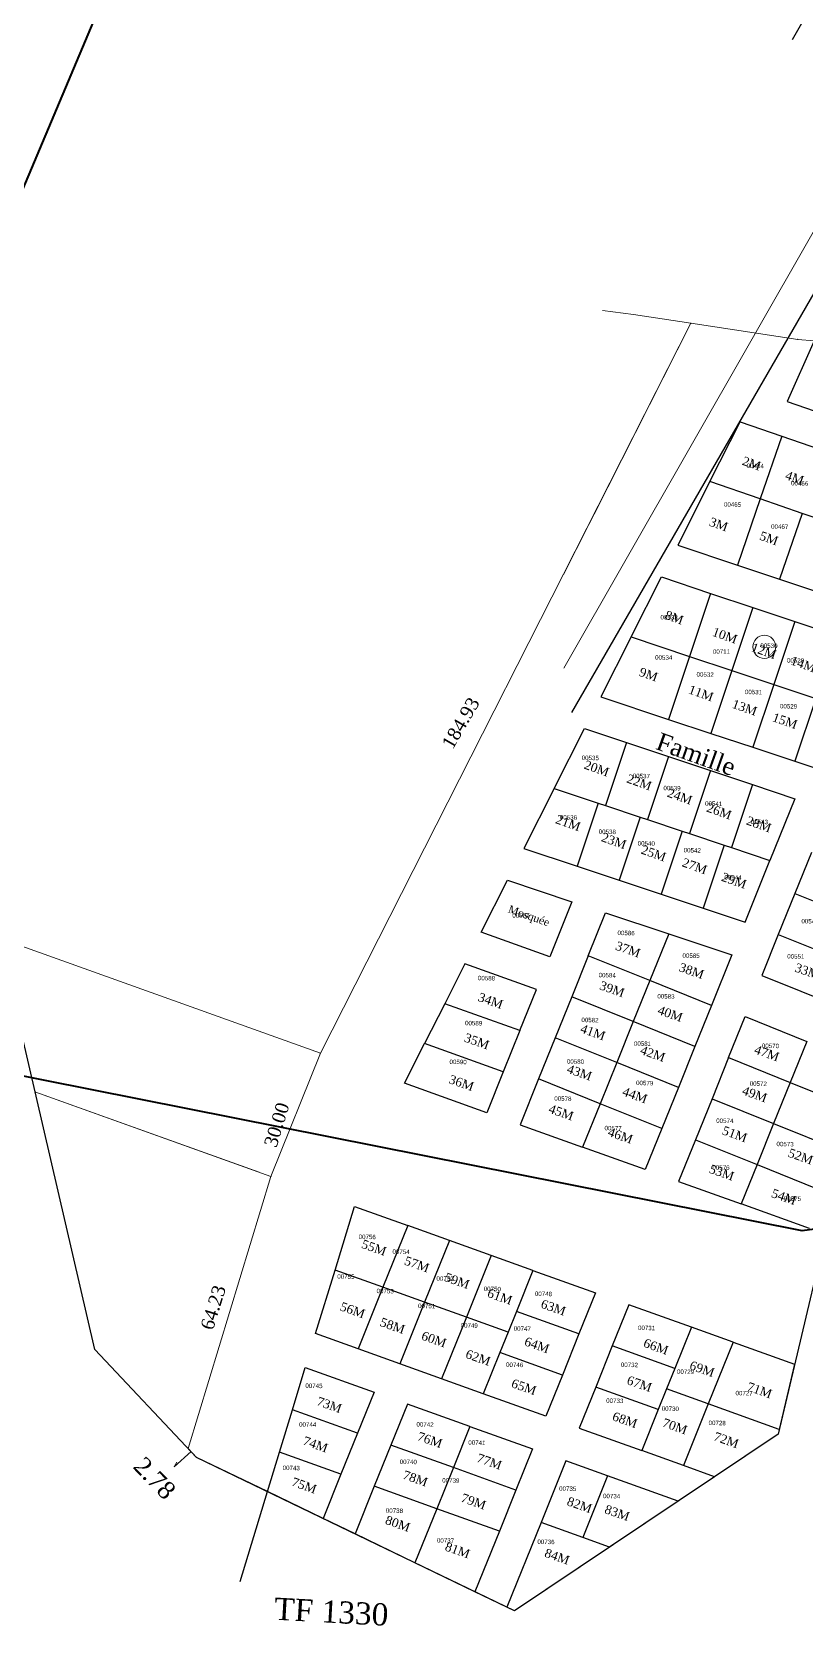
# Model space of a CAD drawing. Header units: metres. Extents: x 0 to 1324930, y 0 to 1631912.
# Drawn here: x 252985.1 to 253159.7, y 1630864.1 to 1631224.3 of the extents above; entities that cross this region are included whole.
import ezdxf
from ezdxf.enums import TextEntityAlignment as Align

# ---------------------------------------------------------------- set-up
doc = ezdxf.new("R2010")
doc.units = ezdxf.units.M
doc.header["$MEASUREMENT"] = 0
for name, color, linetype in [('A_revoir_niveau_0', 7, 'Continuous'), ('limites_parcelles', 7, 'Continuous'), ('limites_sections', 7, 'Continuous'), ('numero_lot', 7, 'Continuous'), ('numero_parcelle', 7, 'Continuous'), ('toponymie', 7, 'Continuous')]:
    doc.layers.add(name, color=color, linetype=linetype)
doc.layers.add('Réquisition', color=240, linetype='Continuous', lineweight=0)
doc.styles.get("Standard").update_dxf_attribs({"font": 'txt.shx'})
doc.styles.add('Style-Arial', font='arial.ttf')

msp = doc.modelspace()

# ---------------------------------------------------------------- linework, layer by layer
at = {"layer": 'A_revoir_niveau_0', "lineweight": 13}
for p, q in [((253161.82082, 1631179.56609), (253105.22227, 1631080.55091)), ((253120.91957, 1631160.40157), (253113.8899, 1631161.31143)), ((253133.90714, 1631158.43971), (253120.91957, 1631160.40157)), ((253133.90714, 1631158.43971), (253050.20782, 1630993.53536)), ((253133.90714, 1631158.43971), (253105.11973, 1631101.72277)), ((253133.90714, 1631158.43971), (253112.00711, 1631115.29228)), ((253158.0291, 1631154.79594), (253133.90714, 1631158.43971)), ((253156.04584, 1631155.1143), (253158.02357, 1631154.81661)), ((253156.05138, 1631155.09363), (253158.0291, 1631154.79594)), ((253158.0256, 1631154.79647), (253161.7246, 1631154.51133)), ((253158.0291, 1631154.79594), (253158.0291, 1631154.79594)), ((252971.24998, 1631047.33228), (252999.26988, 1630926.55442)), ((253050.20782, 1630993.53536), (252977.69121, 1631019.53154)), ((253039.05386, 1630965.67747), (253050.20782, 1630993.53536)), ((253039.05386, 1630965.67747), (252985.75082, 1630984.80469)), ((253036.39225, 1630966.63256), (252985.75657, 1630984.80262)), ((253020.32749, 1630904.23623), (253039.05386, 1630965.67747)), ((252999.26988, 1630926.55442), (253022.23726, 1630902.21214)), ((253021.01642, 1630903.50606), (253017.22744, 1630900.04943)), ((253020.32749, 1630904.23623), (253022.23726, 1630902.21214)), ((253017.22744, 1630900.04943), (253017.7565, 1630901.11908))]:
    msp.add_line(p, q, dxfattribs=at)
for p in [(253133.90714, 1631158.43971), (253133.90714, 1631158.43971), (253133.90714, 1631158.43971), (253133.90714, 1631158.43971), (253133.90714, 1631158.43971), (253133.90714, 1631158.43971), (253133.90714, 1631158.43971), (253133.90714, 1631158.43971), (253133.90714, 1631158.43971), (253133.90714, 1631158.43971), (253158.0291, 1631154.79594), (253158.0291, 1631154.79594), (253158.0291, 1631154.79594), (253158.0291, 1631154.79594), (253158.0291, 1631154.79594), (253050.20782, 1630993.53536), (253050.20782, 1630993.53536), (253039.05386, 1630965.67747), (253039.05386, 1630965.67747), (253020.32749, 1630904.23623), (253020.32749, 1630904.23623), (253020.32749, 1630904.23623), (253020.32749, 1630904.23623), (253020.32749, 1630904.23623), (253022.23726, 1630902.21214), (253022.23726, 1630902.21214), (253022.23726, 1630902.21214), (253022.23726, 1630902.21214), (253022.23726, 1630902.21214), (253022.23726, 1630902.21214), (253022.23726, 1630902.21214)]:
    msp.add_point(p, dxfattribs=at)
at = {"layer": 'limites_parcelles'}
for p, q in [((253156.84762, 1631222.57473), (253183.97308, 1631270.59238)), ((253168.29725, 1631176.82417), (253106.89879, 1631070.53971)), ((253161.72478, 1631154.51127), (253155.64234, 1631140.73631)), ((253155.64234, 1631140.73631), (253165.83311, 1631137.25793)), ((253138.17666, 1631122.66245), (253145.03105, 1631136.16695)), ((253145.03105, 1631136.16695), (253154.40566, 1631132.94203)), ((253154.40566, 1631132.94203), (253149.52629, 1631118.75809)), ((253154.40566, 1631132.94203), (253162.93345, 1631130.00842)), ((253138.17666, 1631122.66245), (253130.90503, 1631108.33588)), ((253149.52629, 1631118.75809), (253138.17666, 1631122.66245)), ((253149.52629, 1631118.75809), (253144.39166, 1631103.83186)), ((253158.98241, 1631115.50511), (253149.52629, 1631118.75809)), ((253158.98241, 1631115.50511), (253153.87715, 1631100.66408)), ((253164.65608, 1631113.55333), (253158.98241, 1631115.50511)), ((253130.90503, 1631108.33588), (253144.39166, 1631103.83186)), ((253144.39166, 1631103.83186), (253153.87715, 1631100.66408)), ((253120.38018, 1631087.59982), (253127.24421, 1631101.12334)), ((253127.24421, 1631101.12334), (253138.35026, 1631097.42205)), ((253153.87715, 1631100.66408), (253166.07894, 1631096.58915)), ((253138.35026, 1631097.42205), (253133.60768, 1631083.19152)), ((253138.35026, 1631097.42205), (253147.83728, 1631094.26033)), ((253147.83728, 1631094.26033), (253143.0947, 1631080.0298)), ((253147.83728, 1631094.26033), (253157.3243, 1631091.09861)), ((253157.3243, 1631091.09861), (253152.58172, 1631076.86808)), ((253157.3243, 1631091.09861), (253166.81132, 1631087.93688)), ((253120.38018, 1631087.59982), (253113.51614, 1631074.07631)), ((253120.38018, 1631087.59982), (253133.60768, 1631083.19152)), ((253133.60768, 1631083.19152), (253128.8651, 1631068.96099)), ((253133.60768, 1631083.19152), (253143.0947, 1631080.0298)), ((253143.0947, 1631080.0298), (253138.35212, 1631065.79927)), ((253143.0947, 1631080.0298), (253152.58172, 1631076.86808)), ((253152.58172, 1631076.86808), (253147.83913, 1631062.63755)), ((253152.58172, 1631076.86808), (253162.06874, 1631073.70636)), ((253113.51614, 1631074.07631), (253128.8651, 1631068.96099)), ((253162.06874, 1631073.70636), (253157.32615, 1631059.47583)), ((253102.99129, 1631053.34025), (253109.85532, 1631066.86377)), ((253109.85532, 1631066.86377), (253119.34234, 1631063.70205)), ((253128.8651, 1631068.96099), (253138.35212, 1631065.79927)), ((253138.35212, 1631065.79927), (253147.83913, 1631062.63755)), ((253119.34234, 1631063.70205), (253114.59976, 1631049.47152)), ((253119.34234, 1631063.70205), (253128.82936, 1631060.54033)), ((253147.83913, 1631062.63755), (253157.32615, 1631059.47583)), ((253128.82936, 1631060.54033), (253124.08678, 1631046.3098)), ((253128.82936, 1631060.54033), (253138.31638, 1631057.3786)), ((253157.32615, 1631059.47583), (253166.81317, 1631056.31411)), ((253138.31638, 1631057.3786), (253133.5738, 1631043.14808)), ((253138.31638, 1631057.3786), (253147.8034, 1631054.21689)), ((253102.99129, 1631053.34025), (253096.12725, 1631039.81674)), ((253102.99129, 1631053.34025), (253112.92099, 1631050.031)), ((253147.8034, 1631054.21689), (253143.06082, 1631039.98636)), ((253147.8034, 1631054.21689), (253157.36878, 1631051.02905)), ((253112.92099, 1631050.031), (253108.17841, 1631035.80047)), ((253112.92099, 1631050.031), (253114.59976, 1631049.47152)), ((253114.59976, 1631049.47152), (253122.40801, 1631046.86928)), ((253157.36878, 1631051.02905), (253151.74763, 1631037.09132)), ((253122.40801, 1631046.86928), (253117.66543, 1631032.63875)), ((253122.40801, 1631046.86928), (253124.08678, 1631046.3098)), ((253124.08678, 1631046.3098), (253131.89503, 1631043.70756)), ((253131.89503, 1631043.70756), (253127.15245, 1631029.47703)), ((253131.89503, 1631043.70756), (253133.5738, 1631043.14808)), ((253133.5738, 1631043.14808), (253141.38205, 1631040.54584)), ((253141.38205, 1631040.54584), (253136.63946, 1631026.31531)), ((253141.38205, 1631040.54584), (253143.06082, 1631039.98636)), ((253096.12725, 1631039.81674), (253108.17841, 1631035.80047)), ((253143.06082, 1631039.98636), (253151.74763, 1631037.09132)), ((253146.12648, 1631023.15359), (253151.74763, 1631037.09132)), ((253161.10293, 1631038.89935), (253157.36262, 1631029.62518)), ((253108.17841, 1631035.80047), (253117.66543, 1631032.63875)), ((253086.51888, 1631020.88632), (253092.46644, 1631032.60419)), ((253092.46644, 1631032.60419), (253107.00923, 1631027.75755)), ((253117.66543, 1631032.63875), (253127.15245, 1631029.47703)), ((253127.15245, 1631029.47703), (253136.63946, 1631026.31531)), ((253157.36262, 1631029.62518), (253153.62231, 1631020.35102)), ((253157.36262, 1631029.62518), (253168.53403, 1631025.1197)), ((253107.00923, 1631027.75755), (253101.99981, 1631015.33662)), ((253136.63946, 1631026.31531), (253146.12648, 1631023.15359)), ((253110.71286, 1631015.55216), (253114.61329, 1631025.22335)), ((253114.61329, 1631025.22335), (253128.87092, 1631020.47174)), ((253101.99981, 1631015.33662), (253086.51888, 1631020.88632)), ((253128.87092, 1631020.47174), (253124.6241, 1631009.9417)), ((253128.87092, 1631020.47174), (253143.12854, 1631015.72013)), ((253153.62231, 1631020.35102), (253149.882, 1631011.07686)), ((253153.62231, 1631020.35102), (253169.25723, 1631014.04539)), ((253110.71286, 1631015.55216), (253106.97255, 1631006.278)), ((253124.6241, 1631009.9417), (253110.71286, 1631015.55216)), ((253143.12854, 1631015.72013), (253138.53535, 1631004.33124)), ((253082.86938, 1631013.69609), (253078.30752, 1631004.70831)), ((253099.00527, 1631007.9116), (253082.86938, 1631013.69609)), ((253095.2621, 1630998.63033), (253099.00527, 1631007.9116)), ((253124.6241, 1631009.9417), (253120.88379, 1631000.66754)), ((253138.53535, 1631004.33124), (253124.6241, 1631009.9417)), ((253149.882, 1631011.07686), (253169.98042, 1631002.97108)), ((253078.30752, 1631004.70831), (253073.74566, 1630995.72053)), ((253095.2621, 1630998.63033), (253078.30752, 1631004.70831)), ((253106.97255, 1631006.278), (253103.23224, 1630997.00384)), ((253120.88379, 1631000.66754), (253106.97255, 1631006.278)), ((253138.53535, 1631004.33124), (253134.79504, 1630995.05707)), ((253120.88379, 1631000.66754), (253117.14348, 1630991.39338)), ((253134.79504, 1630995.05707), (253120.88379, 1631000.66754)), ((253142.40138, 1630992.52853), (253146.14169, 1631001.8027)), ((253146.14169, 1631001.8027), (253160.05294, 1630996.19223)), ((253095.2621, 1630998.63033), (253091.51892, 1630989.34906)), ((253069.18379, 1630986.73275), (253073.74566, 1630995.72053)), ((253091.51892, 1630989.34906), (253073.74566, 1630995.72053)), ((253103.23224, 1630997.00384), (253099.49193, 1630987.72968)), ((253117.14348, 1630991.39338), (253103.23224, 1630997.00384)), ((253134.79504, 1630995.05707), (253131.05473, 1630985.78291)), ((253160.05294, 1630996.19223), (253156.31263, 1630986.91807)), ((253117.14348, 1630991.39338), (253113.40317, 1630982.11921)), ((253131.05473, 1630985.78291), (253117.14348, 1630991.39338)), ((253142.40138, 1630992.52853), (253138.66107, 1630983.25437)), ((253142.40138, 1630992.52853), (253156.31263, 1630986.91807)), ((253087.77574, 1630980.06779), (253069.18379, 1630986.73275)), ((253091.51892, 1630989.34906), (253087.77574, 1630980.06779)), ((253099.49193, 1630987.72968), (253095.31224, 1630977.36607)), ((253113.40317, 1630982.11921), (253099.49193, 1630987.72968)), ((253156.31263, 1630986.91807), (253152.57232, 1630977.64391)), ((253156.31263, 1630986.91807), (253173.93802, 1630979.80967)), ((253131.05473, 1630985.78291), (253127.31442, 1630976.50875)), ((253138.66107, 1630983.25437), (253134.92076, 1630973.98021)), ((253138.66107, 1630983.25437), (253152.57232, 1630977.64391)), ((253113.40317, 1630982.11921), (253109.44317, 1630972.30033)), ((253127.31442, 1630976.50875), (253113.40317, 1630982.11921)), ((253095.31224, 1630977.36607), (253109.44317, 1630972.30033)), ((253127.31442, 1630976.50875), (253123.57411, 1630967.23459)), ((253152.57232, 1630977.64391), (253148.83201, 1630968.36974)), ((253152.57232, 1630977.64391), (253169.36609, 1630970.87091)), ((253123.57411, 1630967.23459), (253109.44317, 1630972.30033)), ((253134.92076, 1630973.98021), (253131.11061, 1630964.53286)), ((253134.92076, 1630973.98021), (253148.83201, 1630968.36974)), ((253148.83201, 1630968.36974), (253145.24154, 1630959.46712)), ((253148.83201, 1630968.36974), (253164.79416, 1630961.93214)), ((253131.11061, 1630964.53286), (253145.24154, 1630959.46712)), ((253053.52254, 1630944.54903), (253057.9009, 1630958.91441)), ((253057.9009, 1630958.91441), (253069.95252, 1630954.58982)), ((253160.69913, 1630953.92579), (253145.24154, 1630959.46712)), ((253069.95252, 1630954.58982), (253064.33782, 1630940.66809)), ((253079.37196, 1630951.20975), (253069.95252, 1630954.58982)), ((253079.37196, 1630951.20975), (253073.75727, 1630937.28802)), ((253088.79142, 1630947.82969), (253079.37196, 1630951.20975)), ((253088.79142, 1630947.82969), (253083.17672, 1630933.90795)), ((253098.21086, 1630944.44962), (253088.79142, 1630947.82969)), ((253049.14419, 1630930.18365), (253053.52254, 1630944.54903)), ((253064.33782, 1630940.66809), (253053.52254, 1630944.54903)), ((253098.21086, 1630944.44962), (253094.46773, 1630935.16846)), ((253098.21086, 1630944.44962), (253112.34004, 1630939.37952)), ((253064.33782, 1630940.66809), (253058.72312, 1630926.74635)), ((253073.75727, 1630937.28802), (253064.33782, 1630940.66809)), ((253073.75727, 1630937.28802), (253068.14257, 1630923.36628)), ((253083.17672, 1630933.90795), (253073.75727, 1630937.28802)), ((253112.34004, 1630939.37952), (253108.59691, 1630930.09836)), ((253119.8756, 1630936.67546), (253116.13247, 1630927.39431)), ((253134.00477, 1630931.60536), (253119.8756, 1630936.67546)), ((253083.17672, 1630933.90795), (253077.56202, 1630919.98622)), ((253092.59617, 1630930.52788), (253083.17672, 1630933.90795)), ((253094.46773, 1630935.16846), (253092.59617, 1630930.52788)), ((253108.59691, 1630930.09836), (253094.46773, 1630935.16846)), ((253058.72312, 1630926.74635), (253049.14419, 1630930.18365)), ((253092.59617, 1630930.52788), (253090.7246, 1630925.88731)), ((253108.59691, 1630930.09836), (253104.85378, 1630920.81721)), ((253134.00477, 1630931.60536), (253130.26164, 1630922.32421)), ((253143.42422, 1630928.2253), (253134.00477, 1630931.60536)), ((253068.14257, 1630923.36628), (253058.72312, 1630926.74635)), ((253090.7246, 1630925.88731), (253086.98147, 1630916.60615)), ((253104.85378, 1630920.81721), (253090.7246, 1630925.88731)), ((253116.13247, 1630927.39431), (253112.38934, 1630918.11315)), ((253130.26164, 1630922.32421), (253116.13247, 1630927.39431)), ((253143.42422, 1630928.2253), (253137.80953, 1630914.30356)), ((253143.42422, 1630928.2253), (253157.31677, 1630923.24011)), ((253043.89016, 1630912.94519), (253046.80906, 1630922.52211)), ((253046.80906, 1630922.52211), (253062.32223, 1630916.95538)), ((253077.56202, 1630919.98622), (253068.14257, 1630923.36628)), ((253130.26164, 1630922.32421), (253128.39008, 1630917.68363)), ((253157.31677, 1630923.24011), (253153.84815, 1630908.54828)), ((253086.98147, 1630916.60615), (253077.56202, 1630919.98622)), ((253104.85378, 1630920.81721), (253101.11065, 1630911.53605)), ((253112.38934, 1630918.11315), (253108.64621, 1630908.832)), ((253126.51851, 1630913.04305), (253112.38934, 1630918.11315)), ((253062.32223, 1630916.95538), (253058.57911, 1630907.67422)), ((253069.85779, 1630914.25133), (253066.11466, 1630904.97017)), ((253083.98697, 1630909.18123), (253069.85779, 1630914.25133)), ((253101.11065, 1630911.53605), (253086.98147, 1630916.60615)), ((253128.39008, 1630917.68363), (253126.51851, 1630913.04305)), ((253137.80953, 1630914.30356), (253128.39008, 1630917.68363)), ((253137.80953, 1630914.30356), (253132.19483, 1630900.38183)), ((253153.84815, 1630908.54828), (253137.80953, 1630914.30356)), ((253040.97126, 1630903.36827), (253043.89016, 1630912.94519)), ((253058.57911, 1630907.67422), (253043.89016, 1630912.94519)), ((253126.51851, 1630913.04305), (253122.77538, 1630903.7619)), ((253058.57911, 1630907.67422), (253054.83597, 1630898.39307)), ((253083.98697, 1630909.18123), (253080.24384, 1630899.90007)), ((253083.98697, 1630909.18123), (253098.11614, 1630904.11113)), ((253108.64621, 1630908.832), (253122.77538, 1630903.7619)), ((253153.59967, 1630907.49581), (253139.23676, 1630897.85491)), ((253153.84815, 1630908.54828), (253153.59967, 1630907.49581)), ((253066.11466, 1630904.97017), (253062.37153, 1630895.68901)), ((253080.24384, 1630899.90007), (253066.11466, 1630904.97017)), ((253098.11614, 1630904.11113), (253094.37301, 1630894.82997)), ((253132.19483, 1630900.38183), (253122.77538, 1630903.7619)), ((253038.26161, 1630894.47792), (253022.23726, 1630902.21214)), ((253038.26161, 1630894.47792), (253040.97126, 1630903.36827)), ((253054.83597, 1630898.39307), (253040.97126, 1630903.36827)), ((253080.24384, 1630899.90007), (253076.50071, 1630890.61891)), ((253094.37301, 1630894.82997), (253080.24384, 1630899.90007)), ((253105.6517, 1630901.40707), (253100.03701, 1630887.48534)), ((253115.07115, 1630898.027), (253105.6517, 1630901.40707)), ((253139.23676, 1630897.85491), (253132.19483, 1630900.38183)), ((253054.83597, 1630898.39307), (253050.81365, 1630888.41964)), ((253115.07115, 1630898.027), (253109.45646, 1630884.10527)), ((253130.98544, 1630892.31633), (253115.07115, 1630898.027)), ((253139.23676, 1630897.85491), (253130.98544, 1630892.31633)), ((253032.06164, 1630874.1358), (253038.26161, 1630894.47792)), ((253050.81365, 1630888.41964), (253038.26161, 1630894.47792)), ((253062.37153, 1630895.68901), (253058.03423, 1630884.9346)), ((253076.50071, 1630890.61891), (253062.37153, 1630895.68901)), ((253094.37301, 1630894.82997), (253090.62988, 1630885.54881)), ((253076.50071, 1630890.61891), (253071.57283, 1630878.40014)), ((253090.62988, 1630885.54881), (253076.50071, 1630890.61891)), ((253130.98544, 1630892.31633), (253115.51423, 1630881.9315)), ((253058.03423, 1630884.9346), (253050.81365, 1630888.41964)), ((253090.62988, 1630885.54881), (253085.11142, 1630871.86569)), ((253100.03701, 1630887.48534), (253092.332, 1630868.38065)), ((253109.45646, 1630884.10527), (253100.03701, 1630887.48534)), ((253071.57283, 1630878.40014), (253058.03423, 1630884.9346)), ((253115.51423, 1630881.9315), (253094.07384, 1630867.53995)), ((253115.51423, 1630881.9315), (253109.45646, 1630884.10527)), ((253085.11142, 1630871.86569), (253071.57283, 1630878.40014)), ((253092.332, 1630868.38065), (253085.11142, 1630871.86569)), ((253094.07384, 1630867.53995), (253092.332, 1630868.38065))]:
    msp.add_line(p, q, dxfattribs=at)
at = {"layer": 'limites_sections', "color": 112, "linetype": 'Continuous', "lineweight": 40, "flags": 128}
msp.add_lwpolyline([(253674.5907, 1631377.4081), (253674.5907, 1631377.4081), (253646.24496, 1631234.3197), (253623.83294, 1631051.57557), (253609.13338, 1630987.02081), (253440.8197, 1630955.12805), (253435.96744, 1630934.25587), (253410.92475, 1630940.01054), (253397.39785, 1630905.71798), (253240.05138, 1630964.26042), (253159.01481, 1630953.40082), (252902.30241, 1631004.37349), (252917.51176, 1631033.5123), (252933.61556, 1631071.63649), (253042.66668, 1631330.25656), (253197.29417, 1631271.36535), (253325.36771, 1631355.40524), (253397.01519, 1631407.23807), (253416.95279, 1631422.23584), (253456.97, 1631424.24), (253481.6913, 1631407.08604), (253494.99374, 1631402.64405), (253581.47345, 1631387.19123), (253674.5907, 1631377.4081)], close=True, dxfattribs=at)
at = {"layer": 'numero_lot', "color": 7, "linetype": 'Continuous', "lineweight": 0}
msp.add_circle((253150.47243, 1631085.33758), 2.61034, dxfattribs=at)
at = {"layer": 'Réquisition', "color": 3, "linetype": 'Continuous', "lineweight": 30, "flags": 128}
msp.add_lwpolyline([(252787.34363, 1631264.56264), (252785.57218, 1631266.59051), (252919.67487, 1631550.18112), (253390.59576, 1631404.86773), (253306.19364, 1631240.01125), (253168.72206, 1630971.49661), (253153.60372, 1630907.48978), (253094.07384, 1630867.53995), (253056.73275, 1630885.56241), (253022.25866, 1630902.19928), (252999.27585, 1630926.56402), (252977.69769, 1631019.6167), (252971.26818, 1631047.34472), (252936.0215, 1631044.60745), (252827.13568, 1631095.21058), (252828.79753, 1631106.77909), (252825.9435, 1631119.5049), (252825.16973, 1631185.88185), (252815.5313, 1631221.34383), (252787.34363, 1631264.56264)], close=True, dxfattribs=at)

# ---------------------------------------------------------------- texts
at = {"layer": 'numero_lot', "color": 7, "linetype": 'Continuous', "lineweight": 0, "attachment_point": 7, "rotation": 340.5284343, "line_spacing_factor": 0.6}
for s, insert, char_height in [('\\fTimes New Roman|b0|i0|c00|p23;2M', (253145.28509, 1631126.54195), 2), ('\\fTimes New Roman|b0|i0|c00|p23;2M', (253145.28509, 1631126.54195), 2), ('\\fTimes New Roman|b0|i0|c00|p23;4M', (253155.00743, 1631123.28181), 2), ('\\fTimes New Roman|b0|i0|c00|p23;3M', (253137.85136, 1631112.75054), 2), ('\\fTimes New Roman|b0|i0|c00|p23;5M', (253149.19755, 1631109.60947), 2), ('\\fTimes New Roman|b0|i0|c00|p23;8M', (253127.80044, 1631091.69489), 2), ('\\fTimes New Roman|b0|i0|c00|p23;10M', (253138.52725, 1631087.88238), 2), ('\\fTimes New Roman|b0|i0|c00|p23;12M', (253147.35771, 1631084.42309), 2), ('\\fTimes New Roman|b0|i0|c00|p23;9M', (253122.00738, 1631078.83452), 2), ('\\fTimes New Roman|b0|i0|c00|p23;14M', (253156.24302, 1631081.42408), 2), ('\\fTimes New Roman|b0|i0|c00|p23;11M', (253133.16486, 1631074.87932), 2), ('\\fTimes New Roman|b0|i0|c00|p23;13M', (253142.99592, 1631071.60702), 2), ('\\fTimes New Roman|b0|i0|c00|p23;15M', (253152.09687, 1631068.59292), 2), ('\\fTimes New Roman|b0|i0|c00|p23;20M', (253109.5735, 1631057.86164), 2), ('\\fTimes New Roman|b0|i0|c00|p23;22M', (253119.20143, 1631054.75251), 2), ('\\fTimes New Roman|b0|i0|c00|p23;24M', (253128.36317, 1631051.55061), 2), ('\\fTimes New Roman|b0|i0|c00|p23;26M', (253137.23599, 1631048.15785), 2), ('\\fTimes New Roman|b0|i0|c00|p23;21M', (253103.13678, 1631045.55361), 2), ('\\fTimes New Roman|b0|i0|c00|p23;28M', (253146.21497, 1631045.24027), 2), ('\\fTimes New Roman|b0|i0|c00|p23;23M', (253113.47536, 1631041.46927), 2), ('\\fTimes New Roman|b0|i0|c00|p23;25M', (253122.43746, 1631038.67039), 2), ('\\fTimes New Roman|b0|i0|c00|p23;27M', (253131.71305, 1631035.8131), 2), ('\\fTimes New Roman|b0|i0|c00|p23;29M', (253140.61136, 1631032.5085), 2), ('\\fTimes New Roman|b0|i0|c00|p23;Mosquée', (253092.26295, 1631024.85087), 1.75), ('\\fTimes New Roman|b0|i0|c00|p23;37M', (253116.6475, 1631016.96761), 2), ('\\fTimes New Roman|b0|i0|c00|p23;38M', (253131.00663, 1631012.11921), 2), ('\\fTimes New Roman|b0|i0|c00|p23;33M', (253157.16589, 1631012.03549), 2), ('\\fTimes New Roman|b0|i0|c00|p23;39M', (253113.06565, 1631008.00262), 2), ('\\fTimes New Roman|b0|i0|c00|p23;34M', (253085.62497, 1631005.37491), 2), ('\\fTimes New Roman|b0|i0|c00|p23;40M', (253126.19808, 1631002.43149), 2), ('\\fTimes New Roman|b0|i0|c00|p23;35M', (253082.50916, 1630996.20955), 2), ('\\fTimes New Roman|b0|i0|c00|p23;41M', (253108.7441, 1630998.28718), 2), ('\\fTimes New Roman|b0|i0|c00|p23;42M', (253122.26973, 1630993.43516), 2), ('\\fTimes New Roman|b0|i0|c00|p23;47M', (253148.01421, 1630993.55242), 2), ('\\fTimes New Roman|b0|i0|c00|p23;43M', (253105.69605, 1630989.15943), 2), ('\\fTimes New Roman|b0|i0|c00|p23;36M', (253079.04419, 1630986.80676), 2), ('\\fTimes New Roman|b0|i0|c00|p23;44M', (253118.22705, 1630984.05816), 2), ('\\fTimes New Roman|b0|i0|c00|p23;49M', (253145.26342, 1630984.25958), 2), ('\\fTimes New Roman|b0|i0|c00|p23;45M', (253101.56112, 1630980.14991), 2), ('\\fTimes New Roman|b0|i0|c00|p23;46M', (253114.94238, 1630974.89978), 2), ('\\fTimes New Roman|b0|i0|c00|p23;51M', (253140.76025, 1630975.23845), 2), ('\\fTimes New Roman|b0|i0|c00|p23;52M', (253155.64675, 1630970.18273), 2), ('\\fTimes New Roman|b0|i0|c00|p23;53M', (253137.81696, 1630966.552), 2), ('\\fTimes New Roman|b0|i0|c00|p23;54M', (253151.8571, 1630961.05792), 2), ('\\fTimes New Roman|b0|i0|c00|p23;55M', (253059.28572, 1630949.58726), 2), ('\\fTimes New Roman|b0|i0|c00|p23;57M', (253068.97132, 1630945.82226), 2), ('\\fTimes New Roman|b0|i0|c00|p23;59M', (253078.04977, 1630942.09439), 2), ('\\fTimes New Roman|b0|i0|c00|p23;61M', (253087.71665, 1630938.51258), 2), ('\\fTimes New Roman|b0|i0|c00|p23;56M', (253054.45959, 1630935.47169), 2), ('\\fTimes New Roman|b0|i0|c00|p23;63M', (253099.79915, 1630936.06326), 2), ('\\fTimes New Roman|b0|i0|c00|p23;58M', (253063.4766, 1630931.94745), 2), ('\\fTimes New Roman|b0|i0|c00|p23;60M', (253072.83425, 1630928.87083), 2), ('\\fTimes New Roman|b0|i0|c00|p23;64M', (253096.08368, 1630927.57227), 2), ('\\fTimes New Roman|b0|i0|c00|p23;66M', (253122.97236, 1630927.22429), 2), ('\\fTimes New Roman|b0|i0|c00|p23;62M', (253082.79667, 1630924.7356), 2), ('\\fTimes New Roman|b0|i0|c00|p23;69M', (253133.3768, 1630922.18058), 2), ('\\fTimes New Roman|b0|i0|c00|p23;65M', (253093.14476, 1630918.11882), 2), ('\\fTimes New Roman|b0|i0|c00|p23;67M', (253119.22965, 1630918.81774), 2), ('\\fTimes New Roman|b0|i0|c00|p23;71M', (253146.37087, 1630917.39918), 2), ('\\fTimes New Roman|b0|i0|c00|p23;73M', (253049.19716, 1630914.05957), 2), ('\\fTimes New Roman|b0|i0|c00|p23;68M', (253115.95787, 1630910.65851), 2), ('\\fTimes New Roman|b0|i0|c00|p23;70M', (253127.24234, 1630909.22168), 2), ('\\fTimes New Roman|b0|i0|c00|p23;76M', (253071.91194, 1630906.14741), 2), ('\\fTimes New Roman|b0|i0|c00|p23;72M', (253138.85846, 1630906.13722), 2), ('\\fTimes New Roman|b0|i0|c00|p23;74M', (253046.08857, 1630905.16289), 2), ('\\fTimes New Roman|b0|i0|c00|p23;77M', (253085.35596, 1630901.27723), 2), ('\\fTimes New Roman|b0|i0|c00|p23;75M', (253043.52093, 1630895.85079), 2), ('\\fTimes New Roman|b0|i0|c00|p23;78M', (253068.62114, 1630897.43637), 2), ('\\fTimes New Roman|b0|i0|c00|p23;79M', (253081.78227, 1630892.23721), 2), ('\\fTimes New Roman|b0|i0|c00|p23;82M', (253105.70221, 1630891.45218), 2), ('\\fTimes New Roman|b0|i0|c00|p23;80M', (253064.65333, 1630887.22096), 2), ('\\fTimes New Roman|b0|i0|c00|p23;83M', (253114.19782, 1630889.66925), 2), ('\\fTimes New Roman|b0|i0|c00|p23;81M', (253078.15423, 1630881.22558), 2), ('\\fTimes New Roman|b0|i0|c00|p23;84M', (253100.6383, 1630879.8115), 2)]:
    msp.add_mtext(s, dxfattribs=dict(at, insert=insert, char_height=char_height))
at = {"layer": 'numero_parcelle', "color": 5, "lineweight": 0, "style": 'Style-Arial'}
for s, rotation, p in [('00464', 358.92, (253146.49874, 1631126.76811)), ('00466', 358.92, (253156.51889, 1631122.8237)), ('00465', 358.92, (253141.35666, 1631118.02775)), ('00467', 358.92, (253152.01899, 1631113.0466)), ('00533', 358.92, (253127.02966, 1631092.54453)), ('00711', 0.23, (253138.85551, 1631084.76811)), ('00530', 358.92, (253149.58446, 1631086.13195)), ('00534', 358.92, (253125.81308, 1631083.47338)), ('00528', 358.92, (253155.58041, 1631082.79227)), ('00532', 358.92, (253135.17147, 1631079.638)), ('00531', 358.92, (253146.093, 1631075.66349)), ('00529', 358.92, (253153.99988, 1631072.45219)), ('00535', 358.92, (253109.23409, 1631060.79016)), ('00537', 358.92, (253120.76312, 1631056.69304)), ('00539', 358.92, (253127.69594, 1631053.95291)), ('00541', 358.92, (253137.09314, 1631050.44574)), ('00536', 358.92, (253104.29632, 1631047.3418)), ('00538', 358.92, (253113.07617, 1631044.09513)), ('00543', 358.92, (253147.43069, 1631046.33136)), ('00540', 358.92, (253121.87793, 1631041.46866)), ('00542', 358.92, (253132.26622, 1631039.91295)), ('00544', 358.92, (253141.476, 1631033.77539)), ('00587', 358.92, (253093.57068, 1631025.1786)), ('00549', 358.92, (253158.84914, 1631023.88102)), ('00586', 358.92, (253117.32375, 1631021.22701)), ('00585', 358.92, (253132.0005, 1631016.10314)), ('00551', 358.92, (253155.65197, 1631015.93817)), ('00584', 358.92, (253113.05766, 1631011.69593)), ('00588', 358.92, (253085.7946, 1631011.02667)), ('00583', 358.92, (253126.32086, 1631006.90999)), ('00589', 358.92, (253082.88899, 1631000.85792)), ('00582', 358.92, (253109.16617, 1631001.5601)), ('00581', 358.92, (253121.02939, 1630996.22864)), ('00570', 358.92, (253149.91716, 1630995.72766)), ('00590', 358.92, (253079.38455, 1630992.10364)), ('00580', 358.92, (253105.89255, 1630992.19332)), ('00579', 358.92, (253121.52188, 1630987.32839)), ('00572', 358.92, (253147.17851, 1630987.18103)), ('00578', 358.92, (253103.04619, 1630983.79936)), ('00577', 358.92, (253114.38821, 1630977.12588)), ('00574', 358.92, (253139.61506, 1630978.79547)), ('00573', 358.92, (253153.22511, 1630973.5312)), ('00576', 358.92, (253138.74747, 1630968.25249)), ('00575', 358.92, (253154.88398, 1630961.20307)), ('00756', 358.92, (253058.85556, 1630952.57208)), ('00754', 358.92, (253066.50409, 1630949.21287)), ('00755', 358.92, (253054.03441, 1630943.60211)), ('00752', 358.92, (253076.43686, 1630943.14645)), ('00753', 358.92, (253062.90641, 1630940.32596)), ('00750', 358.92, (253087.10803, 1630940.80974)), ('00748', 358.92, (253098.65574, 1630939.69731)), ('00751', 358.92, (253072.27593, 1630936.95138)), ('00749', 358.92, (253081.89215, 1630932.54372)), ('00747', 358.92, (253093.88177, 1630931.84714)), ('00731', 358.92, (253121.94173, 1630932.00206)), ('00746', 358.92, (253092.14243, 1630923.67005)), ('00732', 358.92, (253118.0703, 1630923.65894)), ('00729', 358.92, (253130.74447, 1630922.09944)), ('00745', 358.92, (253046.82946, 1630918.92169)), ('00733', 358.92, (253114.76742, 1630915.54394)), ('00727', 358.92, (253143.973, 1630917.2537, -0.00197)), ('00730', 358.92, (253127.30753, 1630913.7534)), ('00744', 358.92, (253045.40934, 1630910.1699)), ('00742', 358.92, (253071.91746, 1630910.1875)), ('00728', 358.92, (253137.88992, 1630910.53021)), ('00741', 358.92, (253083.62394, 1630906.07398)), ('00743', 358.92, (253041.69814, 1630900.36648)), ('00740', 358.92, (253068.13873, 1630901.74006)), ('00739', 358.92, (253077.73599, 1630897.54023)), ('00735', 358.92, (253104.14485, 1630895.68728)), ('00734', 358.92, (253114.04836, 1630894.00297)), ('00738', 358.92, (253065.00296, 1630890.71827)), ('00737', 358.92, (253076.53196, 1630883.95814)), ('00736', 358.92, (253099.2317, 1630883.66778))]:
    msp.add_text(s, height=1, rotation=rotation, dxfattribs=at).set_placement(p, align=Align.TOP_LEFT)
at = {"layer": 'toponymie', "lineweight": 13, "attachment_point": 7, "line_spacing_factor": 0.6}
for s, insert, char_height, rotation in [('\\fTimes New Roman|b0|i0|c00|p23;184.93', (253080.12441, 1631061.96491), 3, 59.9022349), ('\\fTimes New Roman|b0|i0|c00|p23;Famille ', (253125.67467, 1631062.26675), 4, 340.3206462), ('\\fTimes New Roman|b0|i0|c00|p23;30.00', (253040.33522, 1630972.03239), 3, 72.8801726), ('\\fTimes New Roman|b0|i0|c00|p23;64.23', (253025.98762, 1630930.75096), 3, 72.8801726), ('\\fTimes New Roman|b0|i0|c00|p23;2.78', (253007.63838, 1630899.89494), 4, 314.0551657), ('\\fTimes New Roman|b0|i0|c00|p23;TF 1330', (253039.66154, 1630865.48406), 5, 356.8705538)]:
    msp.add_mtext(s, dxfattribs=dict(at, insert=insert, char_height=char_height, rotation=rotation))

doc.saveas('drawing.dxf')
